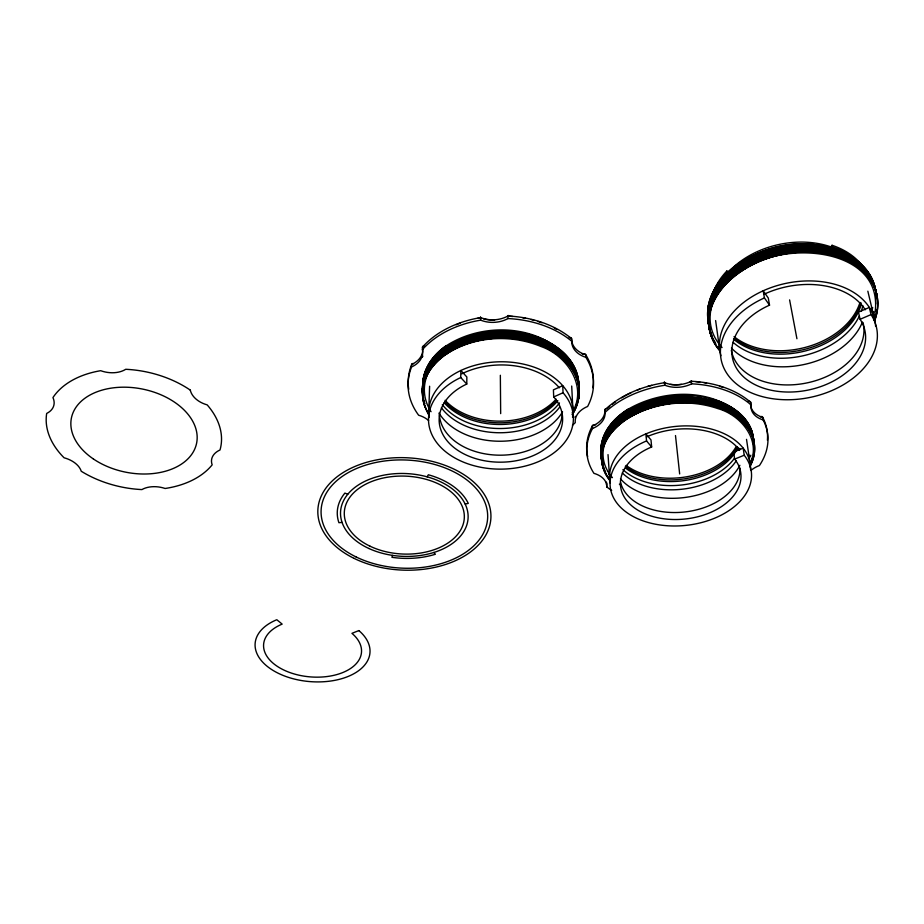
<?xml version="1.0" encoding="UTF-8"?>
<svg xmlns="http://www.w3.org/2000/svg" width="924" height="924" viewBox="0 0 924 924"><rect width="100%" height="100%" fill="white"/><g stroke="black" fill="none" stroke-linecap="round" stroke-linejoin="round"><path stroke-width="1.39" d="M428.632 420.57A23.262 16.008 2.5 0 0 418.641 415.223A92.735 65.662 -0.9 0 1 411.561 366.955A24.474 17.729 3 0 0 422.407 349.642A92.735 65.662 -0.9 0 1 480.665 320.154L480.653 317.198M466.77 384.038L466.851 376.992L460.845 370.489L460.741 377.535A72.442 50.15 -0.7 0 0 440.055 446.558A72.442 50.15 -0.7 0 0 539.223 461.307A72.442 50.15 -0.7 0 0 563.051 392.746L562.728 385.678L553.418 389.87L553.695 396.939A61.758 42.747 -0.7 0 1 533.598 455.474A61.758 42.747 -0.7 0 1 448.96 442.919A61.758 42.747 -0.7 0 1 466.77 384.038L460.741 377.535M428.828 410.002L429.614 386.255M422.407 349.642L422.499 347.101A2.541 1.732 16.2 0 1 424.601 345.853M569.23 359.898C540.598 323.862 482.917 321.691 446.038 345.934A78.02 55.232 -0.9 0 0 422.788 382.513L422.73 386.555M411.561 366.955L411.677 364.414A24.428 17.729 3 0 0 422.499 347.101A92.596 65.673 -0.9 0 1 480.676 317.602A25.318 18.919 -1.1 0 0 507.923 316.008A92.596 65.673 -0.9 0 1 571.598 338.669A24.994 18.064 -5 0 0 585.747 354.77A92.596 65.673 -0.9 0 1 592.85 387.745M422.557 388.184L422.511 389.154A78.274 55.463 -0.7 0 0 424.705 403.892M422.684 384.904L422.638 385.747A78.113 55.475 -0.8 0 0 422.73 390.506M422.464 390.436L422.499 389.789A78.332 55.394 -1.2 0 1 505.936 336.301M422.58 387.341L422.626 386.486M422.522 388.935L422.568 388.08A78.263 55.394 -1.2 0 1 505.913 334.58L507.161 334.511A78.24 55.105 -1.3 0 1 536.336 340.078A78.24 55.094 -1.2 0 1 560.129 353.13M422.487 390.205L422.453 390.852A78.355 55.417 -0.6 0 0 429.221 415.072M422.661 385.423L422.684 384.788M422.603 387.017L422.626 386.382M422.661 385.32L422.695 384.684A78.101 55.405 -1.2 0 1 505.867 331.162L507.114 331.289M422.776 382.686L422.707 383.945L422.742 383.206M422.614 386.602L422.58 387.445A78.194 55.475 -0.8 0 0 422.73 392.873M422.753 383.09L422.707 384.061A78.032 55.486 -0.8 0 0 422.742 388.126M422.742 383.287L422.788 382.513M447.135 353.372L445.83 354.469A78.413 55.197 -0.9 0 0 422.476 391.025L423.735 403.742L429.048 415.777M507.957 315.534L507.957 318.561A92.735 65.662 -0.9 0 1 571.725 341.222A25.04 18.064 -5 0 0 585.897 357.322A92.735 65.662 -0.9 0 1 587.618 406.468A23.77 16.297 -4.1 0 0 575.271 422.626A92.735 65.662 -0.9 0 1 572.43 425.225M578.597 398.718L578.713 397.655M572.36 414.483A78.378 55.013 -0.6 0 0 578.597 398.521L578.701 397.77M578.597 396.165L578.516 396.893M578.563 396.373L578.505 396.997M740.205 414.252C709.932 387.445 661.988 389.639 628.412 409.066A76.461 50.936 -6.2 0 0 601.697 442.966L601.062 449.838L601.94 457.218M578.539 396.488L578.539 396.789A78.297 55.024 -0.6 0 1 576.149 405.209M601.536 443.809L601.478 444.409A76.484 51.166 -6 0 0 601.94 458.119M601.686 445.299L601.582 446.107A76.553 51.155 -5.9 0 0 602.922 462.82M601.755 447.505L601.79 446.997M601.963 450.716L602.032 450.311M601.905 448.706L601.813 449.514A76.704 51.143 -5.9 0 0 605.694 472.037M601.94 450.82L601.94 451.12A76.784 51.132 -5.9 0 0 610.233 480.272M480.341 317.787L480.492 317.128M601.859 449.203L601.928 448.602A76.68 51.063 -6.4 0 1 688.946 399.041L690.147 399.156M601.974 450.912L602.055 450.207A76.761 51.063 -6.4 0 1 689.154 400.75L690.355 400.877M601.767 447.401L601.836 446.8A76.611 51.074 -6.4 0 1 688.738 397.32M601.582 443.497L601.697 442.966M601.697 445.495L601.72 445.102A76.542 51.086 -6.4 0 1 688.542 395.611M708.685 304.435L709.008 302.737A85.112 60.048 -12.3 0 1 741.071 261.966C777.338 239.189 832.813 234.615 864.079 268.145M710.071 329.602A85.216 60.303 -12.1 0 1 708.893 306.144L708.927 305.821M710.983 333.183A85.297 60.314 -12.3 0 1 709.17 307.657L709.378 306.883A85.297 60.314 -12.3 0 1 742.561 264.657M709.239 307.172L709.158 307.854A85.308 60.303 -12.1 0 0 711.919 335.4M709.401 309.563L709.586 308.397A85.378 60.175 -12.5 0 1 840.771 254.816M708.72 304.308C707.957 305.798 707.195 316.077 708.269 320.489M708.951 306.017L709.124 304.978A85.204 60.175 -12.6 0 1 742.399 262.878M709.655 310.845L709.632 311.284A85.482 60.303 -12 0 0 720.177 350.693M709.655 311.157L709.69 311.042M708.974 305.902L709.089 305.093M708.824 303.834L709.008 302.737M709.297 307.242L709.355 306.687A85.285 60.175 -12.5 0 1 808.939 246.858L810.256 246.985M709.794 310.556L709.828 310.118A85.47 60.175 -12.5 0 1 809.655 250.3L810.96 250.427M864.852 273.238L864.171 272.395A85.539 59.875 -12.4 0 0 811.272 251.986L809.932 251.894A85.551 59.968 -12.5 0 0 744.605 269.034L742.457 270.536A85.562 60.048 -12.1 0 0 710.198 311.307C706.548 325.236 710.521 340.679 720.223 351.27M872.706 307.542L872.291 309.02M753.164 458.801L753.268 458.108M753.187 458.408L753.187 458.708A76.796 50.739 -5.8 0 1 749.895 466.505M663.94 382.79L664.229 382.12M753.129 458.604L753.129 458.905A76.808 50.624 -6 0 1 749.791 466.678M392.492 555.37L391.915 557.299A67.106 43.532 2.6 0 0 435.366 554.25L433.899 552.448M874.543 314.865L874.427 315.534M875.363 318.318L875.086 319.473M873.446 312.578L873.642 311.665M875.328 318.757L875.409 318.514A85.528 59.771 -12.2 0 0 841.521 258.2M874.416 315.223L874.347 315.777M873.596 311.781L873.399 312.381M875.247 318.676L875.132 319.346M874.092 316.251A85.331 59.783 -12.1 0 0 874.312 315.627L874.335 315.454M873.619 319.843C891.579 247.482 784.199 238.415 742.457 270.536M748.625 455.613L748.89 455.001M749.895 464.16C761.873 440.274 740.759 414.945 717.948 408.627C688.957 398.66 655.555 402.148 629.117 417.625A76.842 50.901 -6.1 0 0 602.252 451.478C600.115 461.873 603.418 472.926 610.186 480.988M572.522 411.919C587.826 386.047 566.597 355.405 541.21 346.592C510.729 333.887 473.585 336.093 445.83 354.469M427.142 476.83L428.343 474.774A67.106 43.532 2.6 0 1 468.283 503.395L465.153 504.019M829.948 248.117L832.062 245.299A81.139 57.438 -12.4 0 1 861.272 264.483M831.034 248.879L832.443 246.997L832.062 245.299M446.8 348.556L447.713 347.944A78.17 55.209 -1.3 0 1 536.359 338.461M446.789 348.752L447.713 348.14M446.754 350.265L447.678 349.642A78.251 55.209 -1.3 0 1 536.405 340.171A78.24 55.013 -1.2 0 1 578.874 391.06M446.719 351.975L447.401 351.513M447.02 353.649L447.597 353.268M447.678 349.838L446.754 350.462A78.263 55.486 -0.9 0 0 424.67 403.696M742.33 262.82L743.427 262.127A85.204 60.164 -12.6 0 1 808.569 245.137L809.898 245.276M742.365 263.017L743.462 262.324M742.607 264.53L743.716 263.837M742.642 264.726L743.739 264.033M742.884 266.251L743.993 265.546M742.919 266.435L744.028 265.742M743.162 267.96L743.993 267.44M743.196 268.156L744.27 267.267M744.166 269.45L744.582 269.184A85.562 60.175 -12.5 0 1 841.533 258.246M629.117 417.625L630.965 416.505M629.429 410.233L630.376 409.459M629.579 411.931L630.526 411.168M629.718 413.652L630.665 412.878M629.856 415.361L630.803 414.587M629.983 416.886L630.953 416.308M629.671 410.083L630.399 409.655M629.983 415.292L630.826 414.784M629.937 411.723L630.538 411.365M629.96 413.502L630.676 413.074M553.695 396.939L563.051 392.746M860.105 319.288L871.043 314.587L869.345 307.438L858.465 312.139L860.105 319.288A67.602 46.581 -11.5 0 1 826.171 384.499A67.602 46.581 -11.5 0 1 738.126 370.755A67.602 46.581 -11.5 0 1 769.53 305.151L768.283 298.025L763.189 290.783L764.425 297.909L769.53 305.151M734.649 459.101L744.213 455.232L743.185 448.163L733.656 452.032L734.649 459.101A60.487 39.374 -5.8 0 1 708.361 513.363A60.487 39.374 -5.8 0 1 627.477 501.547A60.487 39.374 -5.8 0 1 651.651 446.973L650.993 439.916L645.899 433.876L646.546 440.933A70.952 46.188 -5.8 0 0 618.387 504.92A70.952 46.188 -5.8 0 0 713.155 518.791A70.952 46.188 -5.8 0 0 744.213 455.232M342.053 522.395L338.912 522.707A67.106 43.532 2.6 0 1 344.883 493.093L347.794 494.224M808.512 245.022L809.851 245.079A85.181 59.887 -12.6 0 1 875.028 287.537M808.858 246.743L810.209 246.789M809.216 248.452L810.567 248.51M809.574 250.173L810.926 250.231A85.447 59.875 -12.4 0 1 841.002 256.364M809.967 252.09L811.33 252.148M505.844 331.046L507.114 331.104A78.09 55.128 -1.3 0 1 536.243 336.648A78.078 55.024 -1.2 0 1 578.724 386.971M505.867 332.756L507.137 332.802A78.159 55.117 -1.3 0 1 560.036 351.305L560.833 352.102M505.867 332.94L507.137 332.998M505.89 334.661L507.161 334.707M505.913 336.174L507.184 336.232M505.913 336.371L507.184 336.417A78.332 55.209 -1.3 0 1 536.451 341.903A78.321 55.082 -1.2 0 1 560.198 354.839L560.371 355.035M505.925 337.895L507.207 337.941M505.936 338.092L507.207 338.138M688.484 395.484L689.708 395.541M688.507 395.68L689.731 395.726M688.692 397.193L689.916 397.251A76.6 50.785 -6.4 0 1 739.246 414.495L739.778 415.095M688.715 397.389L689.939 397.447M688.888 398.914L690.124 398.96M689.096 400.635L690.332 400.681M689.304 402.356L690.528 402.402A76.819 50.751 -6.4 0 1 740.009 419.658L740.713 420.408M810.602 248.706L809.262 248.648A85.366 59.968 -12.5 0 0 744.051 265.604M690.551 402.598L689.327 402.552A76.831 51.051 -6.4 0 0 602.275 451.478M713.039 292.873A81.139 57.438 -12.4 0 1 726.83 271.021L728.897 272.014M560.233 356.387L560.348 356.664A78.401 55.082 -1.2 0 0 536.498 343.636A78.401 55.197 -1.3 0 0 447.655 353.107M560.083 352.956L560.903 353.823M560.094 353.153L560.81 353.73M560.106 351.328L560.822 351.917M560.337 356.468L561.064 357.253M560.244 349.977L559.944 349.722A78.09 55.221 -1.3 0 0 447.805 346.281M560.441 356.56L561.053 357.057A78.39 54.932 -0.9 0 1 572.245 414.68M739.466 416.147L740.205 416.967M739.489 416.343L740.124 416.886M739.893 418.029L740.459 418.688A76.75 50.681 -6.3 0 1 752.667 436.463A76.738 50.647 -6.2 0 1 754.342 445.726M739.258 413.144L739.708 413.536A76.519 50.67 -6.2 0 1 753.487 444.363M739.928 415.061L739.87 415.176A76.6 50.693 -6.3 0 1 752.148 433.021M863.94 269.692L863.339 268.942A85.355 59.794 -12.3 0 0 840.609 254.643M862.658 265.789L862.519 265.511A85.17 59.794 -12.4 0 0 839.835 251.213M840.32 253.049A85.274 59.852 -12.5 0 1 863.004 267.406L863.524 267.972M863.524 269.127L864.125 269.877A85.355 59.771 -12.2 0 1 876.864 297.794M863.12 267.406L863.709 268.156A85.251 59.783 -12.1 0 1 876.506 298.117M877.326 304.008A85.435 59.771 -12.2 0 0 876.333 292.896A85.447 59.794 -12.3 0 0 864.564 271.587L863.848 270.755L864.356 271.413M864.806 273.042L864.945 273.331A85.539 59.794 -12.3 0 1 876.749 294.629M646.546 440.933L651.651 446.973M508.235 315.465L508.604 316.216A90.102 63.975 -0.9 0 1 512.855 316.516M743.497 417.879L746.28 421.714M864.575 268.757L865.06 269.381M866.435 271.252L866.874 271.887M569.646 360.51L571.217 362.982M867.301 272.534L867.717 273.181M571.586 363.606L571.933 364.229M868.872 275.144L869.241 275.802M572.279 364.864L572.614 365.5M747.932 424.555L748.521 425.721M573.238 366.77L573.538 367.406M870.246 277.824L870.57 278.505M664.552 382.155L664.945 385.239A90.887 60.557 -6.2 0 0 605.012 412.451A23.816 16.436 -3.6 0 1 592.515 428.493A90.887 60.557 -6.2 0 0 593.959 473.354A22.673 14.9 -2.9 0 1 606.779 486.96A90.887 60.557 -6.2 0 0 611.676 490.425M691.418 380.734L691.591 381.323A27.258 19.104 -7.5 0 1 690.043 382.005M749.78 428.655L749.999 429.256M709.205 324.751L708.396 321.206M867.844 291.187L874.681 319.9M789.604 299.907L796.927 338.75M750.912 470.478A23.412 14.992 -8.1 0 1 759.424 465.557A90.887 60.557 -6.2 0 0 763.12 419.912L762.704 417.359A24.636 16.528 -9.7 0 1 750.715 402.39A2.541 1.802 -22.7 0 0 748.001 401.374M763.12 419.912A24.671 16.517 -9.6 0 1 751.108 404.955L750.715 402.39A90.76 60.58 -6.2 0 0 691.325 381.266A24.809 17.36 -7.5 0 1 664.679 382.686A90.76 60.58 -6.2 0 0 604.839 409.909A23.781 16.436 -3.6 0 1 592.365 425.941A90.76 60.58 -6.2 0 0 587.664 456.606M726.83 271.021L727.084 272.707A81.22 57.438 -12.4 0 0 717.44 285.551M746.523 439.362L750.08 463.271M715.615 320.559L719.992 351.674M751.108 404.955A90.887 60.557 -6.2 0 0 691.637 383.83L691.279 380.769M675.49 435.551L679.66 473.943M605.012 412.451L604.839 409.909A2.472 1.663 22.1 0 1 607.149 408.685M608.015 454.62L609.748 479.764M606.779 486.96L606.606 484.43A22.638 14.9 -3 0 0 606.467 482.143M592.515 428.493L592.365 425.941A2.437 1.271 48.1 0 1 594.167 425.375A26.138 18.087 -3.6 0 0 595.587 424.647M585.897 357.322L585.747 354.77A2.564 1.317 -54.1 0 0 583.864 354.366M571.725 341.222L571.598 338.669A2.587 1.709 -28.7 0 0 569.022 337.722M571.702 386.036L573.019 412.231M500.346 375.271L500.669 413.629M710.013 328.401A85.124 60.303 -12.4 0 1 741.002 261.919M873.434 312.381A85.147 59.91 -11.9 0 1 873.215 313.005M863.305 266.32A85.158 59.783 -12.1 0 1 875.964 293.636M743.485 262.173A85.193 59.956 -12.6 0 1 839.951 251.305M710.013 329.406A85.204 60.303 -12.4 0 1 742.284 262.97M873.63 314.726A85.239 59.921 -11.9 0 1 872.914 316.597M873.55 314.888A85.251 59.783 -12.1 0 1 873.076 316.135M810.198 246.823A85.274 59.864 -12.5 0 1 875.455 289.281M743.762 263.883A85.285 59.968 -12.6 0 1 840.332 253.014M875.871 290.979A85.331 59.783 -12.1 0 1 876.876 298.337M874.243 315.973A85.355 59.771 -12.2 0 1 874.012 316.597M810.556 248.544A85.366 59.875 -12.5 0 1 875.871 291.002M718.803 347.667A85.389 60.314 -12.3 0 1 718.329 347.077M714.841 342.157A85.389 60.314 -12.3 0 1 742.838 266.401M864.541 271.483A85.424 59.783 -12 0 1 877.13 297.84M876.668 309.829A85.424 59.783 -12 0 1 876.379 311.33M875.652 314.345A85.424 59.783 -12 0 1 875.432 315.096M876.668 310.025A85.435 59.771 -12.2 0 1 876.379 311.527M875.64 314.541A85.435 59.771 -12.2 0 1 875.432 315.28M744.328 267.313A85.458 59.968 -12.5 0 1 841.117 256.456A85.435 59.771 -12.2 0 1 863.824 270.824A85.458 59.864 -12.4 0 0 841.106 256.491M720.05 350.543A85.482 60.314 -12.3 0 1 743.127 268.122M876.703 294.433A85.516 59.783 -12 0 1 874.543 320.697M710.221 311.307A85.562 60.175 -12.4 0 1 743.52 269.75M710.082 328.586A85.124 60.291 -12.1 0 1 708.662 304.435M875.49 289.455A85.262 59.771 -12.3 0 1 876.529 298.313M718.93 347.817A85.389 60.303 -12 0 1 718.445 347.228M715.754 343.578A85.389 60.303 -12 0 1 709.366 309.563M722.071 347.516A83.31 58.42 -11.9 0 1 734.58 273.527M789.708 250.704A83.31 58.42 -11.9 0 1 794.744 250.161M801.478 249.792A83.31 58.42 -11.9 0 1 810.175 249.896M862.439 322.095A73.262 51.409 -12.1 0 1 802.332 364.864A73.262 51.409 -12.1 0 1 731.427 348.036M862.808 305.659A72.88 51.409 -12.3 0 1 861.399 310.926M859.332 316.02A72.88 51.409 -12.3 0 1 801.582 356.098A72.88 51.409 -12.3 0 1 733.09 342.33M720.939 355.752A78.979 54.666 -11.7 0 1 788.16 282.917A78.979 54.666 -11.7 0 1 875.594 326.207M861.237 304.192A72.696 51.409 -12.4 0 1 806.883 350.543A72.696 51.409 -12.4 0 1 733.506 339.143M764.194 294.178A74.278 51.409 -11.7 0 1 865.257 309.783M871.043 314.587A79.314 54.655 -11.5 0 1 830.965 390.956A79.314 54.655 -11.5 0 1 727.823 374.809A79.314 54.655 -11.5 0 1 764.425 297.909M863.039 322.545A67.313 46.593 -11.7 0 1 807.206 382.859A67.313 46.593 -11.7 0 1 731.323 350.323M832.443 246.997A81.22 57.438 -12.4 0 1 855.532 259.794M739.789 263.779A77.2 54.655 -12.4 0 1 829.059 247.828M860.845 302.494A72.615 51.398 -12.4 0 1 807.391 348.614A72.615 51.398 -12.4 0 1 734.303 338.311M728.609 271.979A77.119 54.655 -12.4 0 1 831.08 246.939M859.655 303.418A72.546 51.398 -12.4 0 1 805.312 347.389A72.546 51.398 -12.4 0 1 734.049 336.625M610.325 483.264A70.674 46.235 -5.9 0 1 675.687 426.414A70.674 46.235 -5.9 0 1 750.484 469.346M737.964 447.435A65.177 43.647 -6.2 0 1 687.814 479.995A65.177 43.647 -6.2 0 1 625.444 467.994M646.442 436.971A66.482 43.486 -5.9 0 1 739.639 450.103M739.974 468.133A60.245 39.409 -5.9 0 1 685.504 511.884A60.245 39.409 -5.9 0 1 620.593 482.432M737.225 446.766A65.107 43.659 -6.3 0 1 686.867 478.459A65.107 43.659 -6.3 0 1 625.305 466.32M691.637 383.83A24.844 17.36 -7.4 0 1 664.945 385.239M736.347 460.695A65.477 43.613 -6.2 0 1 681.762 489.258A65.477 43.613 -6.2 0 1 622.337 472.984M767.417 440.217A90.76 60.58 -6.2 0 0 762.704 417.359A2.495 1.513 -51.2 0 0 760.44 416.932M739.847 448.348A65.327 43.636 -6.2 0 1 739.004 450.462M734.43 458.339A65.327 43.636 -6.2 0 1 622.903 469.611M606.56 484.442A2.356 1.64 -27.5 0 1 606.756 483.702M607.992 407.865A88.311 59.009 -6.2 0 1 609.725 406.341M612.462 404.1A88.311 59.009 -6.2 0 1 615.384 401.917M621.679 397.782A88.311 59.009 -6.2 0 1 630.942 392.827M637.167 390.124A88.311 59.009 -6.2 0 1 639.731 389.131M647.62 386.498A88.311 59.009 -6.2 0 1 651.651 385.366M695.703 381.612A88.311 59.009 -6.2 0 1 699.791 382.039M703.857 382.605A88.311 59.009 -6.2 0 1 706.548 383.056M719.542 386.232A88.311 59.009 -6.2 0 1 723.249 387.468M681.392 384.361A27.258 19.104 -7.5 0 1 670.408 384.419M608.801 472.268A76.473 51.201 -6.2 0 1 608.408 471.737M601.894 457.923A76.473 51.201 -6.2 0 1 628.332 409.032M751.836 431.127A76.507 50.67 -6.1 0 1 753.522 443.532M717.37 400.75A76.519 50.705 -6.4 0 1 751.87 431.219M630.434 409.505A76.53 50.889 -6.5 0 1 738.992 412.843M608.928 473.966A76.542 51.201 -6.2 0 1 608.523 473.434M602.009 459.621A76.542 51.201 -6.2 0 1 629.348 410.198M717.786 402.471A76.588 50.658 -6.1 0 1 753.73 446.073M630.572 411.215A76.6 50.878 -6.5 0 1 717.694 402.552M602.968 464.333A76.623 51.19 -6.2 0 1 629.498 411.896M740.228 416.828A76.657 50.647 -6 0 1 754.088 445.703M717.925 404.273A76.669 50.647 -6.2 0 1 754.1 445.899M690.113 398.995A76.669 50.774 -6.4 0 1 717.832 404.181M630.722 412.924A76.68 50.866 -6.5 0 1 739.489 416.274M603.719 467.81A76.692 51.178 -6.2 0 1 629.637 413.617M752.875 456.987A76.727 50.751 -5.8 0 1 751.801 460.106M754.331 445.53A76.727 50.635 -6 0 0 752.621 436.267A76.738 50.635 -6.2 0 0 740.413 418.503M753.903 452.437A76.727 50.635 -6 0 1 753.545 454.319M752.806 457.161A76.727 50.635 -6 0 1 751.512 460.787M753.996 452.009A76.738 50.647 -6.2 0 1 753.534 454.516M630.861 414.633A76.75 50.855 -6.4 0 1 739.743 417.994A76.738 50.647 -6.2 0 0 718.156 405.994A76.75 50.866 -6.4 0 0 690.367 400.808M610.106 480.11A76.773 51.166 -6.1 0 1 629.775 415.326M740.725 420.293A76.808 50.624 -6 0 1 752.91 438.08A76.808 50.624 -6 0 1 753.349 457.911L753.36 458.108A76.819 50.635 -6.2 0 0 718.387 407.727A76.831 50.855 -6.4 0 0 631.011 416.354M608.928 472.43A76.484 51.166 -6 0 1 608.523 471.898M609.043 474.127A76.553 51.155 -5.9 0 1 608.639 473.596M603.037 464.518A76.634 51.155 -5.9 0 1 601.674 447.805M750.819 455.255A74.844 49.492 -5.9 0 1 750.288 456.895M620.916 485.296A74.844 49.492 -5.9 0 1 619.369 484.141M612.427 477.65A74.844 49.492 -5.9 0 1 623.261 418.93A74.844 49.492 -5.9 0 1 709.748 403.083M730.341 411.55A74.844 49.492 -5.9 0 1 732.027 412.612M739.87 465.303A65.8 43.578 -6.1 0 1 683.298 497.678A65.8 43.578 -6.1 0 1 620.466 478.817M735.885 447.101A65.05 43.659 -6.3 0 1 626.16 465.407M562.3 413.351A61.504 42.77 -0.8 0 1 500.612 455.186A61.504 42.77 -0.8 0 1 439.35 413.906M429.106 417.544A72.153 50.185 -0.8 0 1 501.397 361.769A72.153 50.185 -0.8 0 1 572.545 417.255M557.842 400.704A66.493 47.309 -1 0 1 444.132 402.668M556.225 400.831A66.424 47.32 -1 0 1 445.068 401.986M507.957 318.561A25.364 18.919 -1.1 0 1 480.665 320.154M559.644 407.149A66.817 47.286 -0.9 0 1 500.415 432.744A66.817 47.286 -0.9 0 1 441.418 407.819M408.708 389.281A92.596 65.673 -0.9 0 1 411.677 364.414A2.506 1.421 44.5 0 1 413.513 363.756M559.459 402.91A66.644 47.297 -0.9 0 1 501.224 428.517A66.644 47.297 -0.9 0 1 442.319 404.654M575.121 417.579A23.735 16.309 -4.1 0 1 575.317 416.331M583.737 354.435A27.466 19.878 -5.1 0 1 582.201 353.869M456.202 324.763A90.102 63.975 -0.9 0 1 460.048 323.261M477.558 318.376A90.102 63.975 -0.9 0 1 480.33 317.868M522.788 317.798A90.102 63.975 -0.9 0 1 525.594 318.318M531.161 319.542A90.102 63.975 -0.9 0 1 533.91 320.258M537.964 321.448A90.102 63.975 -0.9 0 1 541.926 322.776M554.342 328.147A90.102 63.975 -0.9 0 1 556.652 329.383M494.71 319.935A27.824 20.813 -1.2 0 1 483.633 318.896M422.915 356.11A26.842 19.508 3 0 1 422.095 357.288M422.742 387.93A78.032 55.498 -0.9 0 1 445.957 345.865M560.695 350.231A78.066 54.955 -0.9 0 1 578.736 386.775M422.718 390.298A78.101 55.498 -0.9 0 1 446.754 346.974M560.764 351.94A78.147 54.955 -0.9 0 1 578.851 386.451M536.278 338.38A78.159 55.024 -1.2 0 1 578.851 386.602M422.718 392.677A78.182 55.486 -0.9 0 1 506.167 332.975M578.32 395.657A78.217 55.024 -0.6 0 1 577.974 397.343M560.845 353.661A78.228 54.943 -0.9 0 1 578.886 390.864M578.274 395.888A78.228 54.943 -0.9 0 1 577.927 397.563M536.625 341.88A78.309 54.932 -0.9 0 1 576.068 405.417M574.624 408.616A78.309 54.932 -0.9 0 1 572.152 412.97M536.359 341.845A78.332 55.197 -1.3 0 0 447.69 351.397L446.708 352.171A78.344 55.475 -0.9 0 0 427.396 411.804M507.299 338.011A78.39 55.001 -1.1 0 1 578.713 397.851M422.476 391.025A78.413 55.382 -1.2 0 1 505.948 338.011M423.619 398.244A78.194 55.475 -0.8 0 1 423.469 397.574M431.058 411.711A76.369 53.673 -0.7 0 1 451.501 348.544M477.847 338.207A76.369 53.673 -0.7 0 1 512.912 336.197M517.775 336.833A76.369 53.673 -0.7 0 1 520.177 337.237M529.856 339.466A76.369 53.673 -0.7 0 1 534.072 340.771M557.657 353.13A76.369 53.673 -0.7 0 1 559.274 354.435M562.901 357.704A76.369 53.673 -0.7 0 1 564.391 359.217M562.566 411.861A67.152 47.263 -0.9 0 1 500.912 441.233A67.152 47.263 -0.9 0 1 438.992 413.074M461.792 373.827A67.868 47.193 -0.8 0 1 559.332 387.78M556.156 399.156A66.355 47.32 -1 0 1 445.102 400.311M358.87 630.584L351.94 633.333A49.099 28.679 4.7 0 1 342.099 672.822A49.099 28.679 4.7 0 1 273.793 663.79A49.099 28.679 4.7 0 1 282.167 624.116L276.796 619.727A57.6 33.645 4.7 0 0 267.105 666.25A57.6 33.645 4.7 0 0 347.158 676.842A57.6 33.645 4.7 0 0 358.87 630.584M368.849 548.475A63.848 41.43 2.6 0 0 467.994 519.334A63.848 41.43 2.6 0 0 376.103 477.027A63.848 41.43 2.6 0 0 368.849 548.475M190.286 390.113A23.585 16.343 9.5 0 0 207.172 404.874A88.646 58.87 11.3 0 1 220.004 449.988A22.419 14.853 8 0 0 212.173 464.83A88.646 58.87 11.3 0 1 165.119 488.484A21.876 13.929 9.7 0 0 141.903 489.581A88.646 58.87 11.3 0 1 81.231 471.24A22.476 14.276 12.6 0 0 64.079 457.784A88.646 58.87 11.3 0 1 46.685 413.432A23.712 15.627 14.6 0 0 52.945 397.586A88.646 58.87 11.3 0 1 100.681 370.697A24.278 16.782 13.4 0 0 125.745 369.288A88.646 58.87 11.3 0 1 190.286 390.113M93.37 458.951A63.86 42.4 11.3 0 0 196.2 444.929A63.86 42.4 11.3 0 0 112.416 387.953A63.86 42.4 11.3 0 0 93.37 458.951M353.973 558.327A86.613 56.214 2.6 0 0 490.529 521.667A86.613 56.214 2.6 0 0 368.641 461.757A86.613 56.214 2.6 0 0 353.973 558.327M355.959 556.872A83.356 54.1 2.6 0 0 487.294 521.471A83.356 54.1 2.6 0 0 369.866 463.917A83.356 54.1 2.6 0 0 355.959 556.872M369.958 546.165A60.06 38.97 2.6 0 0 464.114 519.993A60.06 38.97 2.6 0 0 378.852 479.106A60.06 38.97 2.6 0 0 369.958 546.165"/></g></svg>
